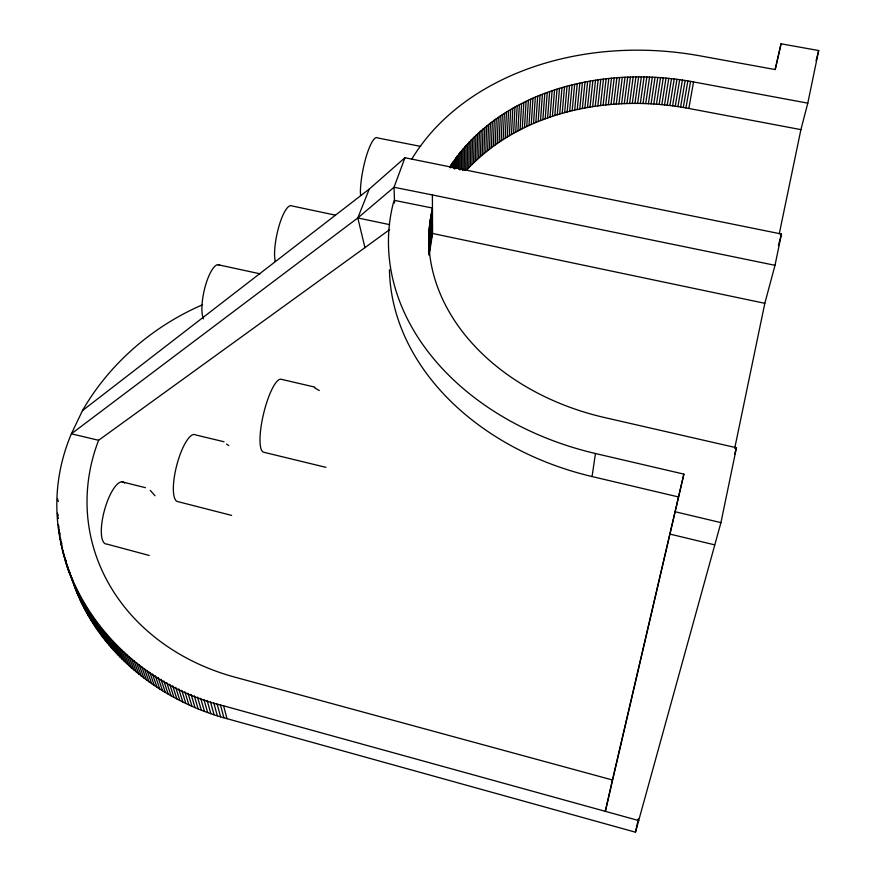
<?xml version="1.0" encoding="UTF-8"?>
<svg xmlns="http://www.w3.org/2000/svg" width="876" height="876" viewBox="0 0 876 876"><rect width="100%" height="100%" fill="white"/><g stroke="black" fill="none" stroke-linecap="round" stroke-linejoin="round"><path stroke-width="1.31" d="M734.701 448.337L764.825 303.315L775.008 265.319L781.469 234.023L404.964 157.735L394.036 187.267L394.474 200.385L432.437 208.039L429.722 223.358L428.824 239.006A227.07 173.087 7.4 0 0 605.042 417.655L736.442 447.756L720.937 522.633L635.483 832.2L227.004 718.67C156.333 699.76 92.276 647.178 70.945 575.685M450.844 167.907L450.877 165.192C502.649 88.104 606.663 65.503 693.54 81.939L807.792 103.149L818.688 50.545L781.074 43.8L775.15 69.324M452.071 167.371L452.115 163.297M453.308 168.214L453.385 161.425M454.567 169.068L454.677 159.563M455.87 168.586L456.013 157.713M457.206 168.126L457.371 155.884M458.542 169.035L458.761 154.066M459.9 169.977L460.174 152.271M461.313 169.561L461.63 150.486M462.725 170.535L463.108 148.723M464.181 170.163L464.608 146.982M465.66 169.813L466.141 145.252M467.707 143.533L467.16 169.473C522.72 110.288 611.426 93.765 688.843 108.46L800.905 129.626L807.792 103.149M468.726 167.798L469.295 141.846M470.313 166.133L470.916 140.171M471.923 164.491L472.558 138.507M473.566 162.859L474.234 136.875M475.23 161.25L475.931 135.254M476.927 159.662L477.661 133.645M478.646 158.096L479.402 132.068M480.387 156.541L481.187 130.502M482.161 155.008L482.983 128.958M483.946 153.497L484.811 127.436M485.764 152.008L486.662 125.936M202.586 304.738C152.774 326.31 109.588 363.441 82.475 410.592L71.372 433.817C21.78 551.19 105.481 677.728 223.61 705.826L638.801 820.593M487.614 150.541L488.534 124.447M489.476 149.084L490.44 122.99M491.359 147.65L492.356 121.545M493.276 146.237L494.305 120.121M495.203 144.847L496.276 118.72M497.163 143.478L498.269 117.34M499.145 142.131L500.284 115.971M501.138 140.795L502.32 114.636M503.163 139.492L504.379 113.322M505.211 138.2L506.459 112.018M507.27 136.941L508.562 110.748M509.361 135.692L510.686 109.5M511.464 134.477L512.832 108.263M513.588 133.272L515 107.058M515.734 132.09L517.179 105.865M517.891 130.94L519.38 104.704M520.07 129.801L521.603 103.565M522.271 128.695L523.848 102.437M524.494 127.611L526.104 101.342M526.728 126.538L528.381 100.269M528.984 125.498L530.681 99.218M531.25 124.48L532.991 98.189M533.539 123.483L535.324 97.181M535.849 122.509L537.678 96.207M538.171 121.556L540.032 95.243M540.503 120.625L542.419 94.312M542.857 119.727L544.817 93.393M545.222 118.84L547.226 92.506M547.61 117.986L549.646 91.641M550.008 117.154L552.088 90.808M552.417 116.344L554.552 89.987M554.837 115.555L557.016 89.199M557.278 114.8L559.501 88.432M559.731 114.055L561.998 87.688M562.195 113.343L564.505 86.965M564.67 112.654L567.024 86.264M394.518 203.057L394.474 200.385L393.379 202.827A268.647 205.006 7.5 0 0 595.45 453.516L683.882 474.124L605.327 811.34L612.433 779.979L234.604 677.082A222.964 191.307 -7.8 0 1 98.594 440.278L71.372 433.817L357.802 217.949L394.036 187.267L432.383 194.943L432.569 233.476L429.47 253.065L429.284 227.804M567.155 111.986L569.564 85.596M569.663 111.351L572.116 84.95M572.17 110.726L574.667 84.326M574.689 110.135L577.24 83.735M577.229 109.577L579.824 83.154M579.77 109.029L582.409 82.607M582.321 108.514L585.015 82.081M584.894 108.022L587.621 81.588M587.467 107.551L590.249 81.118M590.041 107.102L592.877 80.669M592.636 106.686L595.516 80.242M595.231 106.292L598.155 79.847M597.837 105.93L600.816 79.475M600.454 105.58L603.476 79.125M603.071 105.262L606.148 78.796M605.699 104.967L608.82 78.501M608.338 104.704L611.503 78.227M610.977 104.452L614.196 77.986M613.627 104.244L616.89 77.767M616.277 104.047L619.595 77.57M618.938 103.883L622.299 77.395M621.599 103.74L625.015 77.252M624.26 103.62L627.731 77.132M626.931 103.532L630.446 77.033M629.603 103.467L633.173 76.968M632.286 103.423L635.899 76.924M634.958 103.401L638.626 76.902M637.64 103.412L641.363 76.913M640.323 103.445L644.101 76.946M643.017 103.51L646.838 77M645.7 103.598L649.576 77.088M612.433 779.979L678.528 496.966L592.067 476.555L595.45 453.516M648.393 103.707L652.313 77.198M651.076 103.839L655.051 77.329M653.77 104.003L657.799 77.493M656.463 104.189L660.537 77.679M659.146 104.408L663.274 77.887M661.84 104.649L666.012 78.128M664.523 104.912L668.76 78.391M667.216 105.197L671.498 78.676M669.899 105.514L674.224 78.993M672.582 105.854L676.962 79.333M675.254 106.215L679.688 79.694M677.936 106.598L682.426 80.088M680.608 107.014L685.142 80.504M683.28 107.452L687.868 80.942M685.941 107.923L690.584 81.402M688.843 108.46L693.54 81.939M779.279 233.739L800.905 129.626M635.483 832.2L638.352 818.841M781.074 43.8L775.249 69.576L700.143 55.878A268.647 205.006 7.5 0 0 422.046 143.927L420.447 146.073A268.647 205.006 7.5 0 0 411.632 159.388M678.528 496.966L683.882 474.124M816.049 60.751L818.688 50.545M778.403 245.554L781.469 234.023M734.646 454.206L736.442 447.756M98.594 440.278L364.953 247.623L357.802 217.949L369.245 189.085L404.964 157.735M449.662 167.097L450.877 165.192M82.475 410.592L369.245 189.085M364.953 247.623L389.667 229.6M420.611 146.38L377.709 137.959A33.956 7.337 -78.6 0 0 367.022 154.034A33.956 7.337 -78.6 0 0 360.397 191.45L360.562 195.545M432.383 194.943L775.008 265.319M432.569 233.476L764.825 303.315M357.802 217.949L389.612 224.639M335.3 215.135L291.839 205.915A31.328 8.103 -78.1 0 0 280.506 221.321A31.328 8.103 -78.1 0 0 274.571 255.715L275.075 261.267M217.774 264.672L260.095 273.827M314.823 387.115L281.535 379.352A37.526 9.099 -76.5 0 0 263.731 413.056A37.526 9.099 -76.5 0 0 263.742 452.246L325.927 467.346M675.374 511.792L720.937 522.633M670.129 534.13L714.652 544.85M224.07 441.767L195.6 434.934A34.591 9.822 -75.6 0 0 177.291 463.273A34.591 9.822 -75.6 0 0 177.105 501.433L231.614 515.395M122.114 481.855L145.46 487.702M149.216 555.461L106.861 544.084A32.149 10.184 -74.7 0 1 104.857 508.857A32.149 10.184 -74.7 0 1 124.523 483.081M314.462 387.707L319.302 390.543M226.577 444.099L228.767 445.599M155.008 495.772L150.289 490.396M66.248 564.221L71.81 578.456M74.821 586.164L80.296 600.191M67.167 567.002L72.708 581.204M73.595 583.46L79.081 597.52M68.131 569.772L77.909 594.826M62.349 550.205L64.211 554.99M81.621 599.469L87.02 613.375M63.039 553.019L66.291 561.385M80.176 596.841L85.596 610.769M63.773 555.833L66.094 561.79M78.774 594.191L84.206 608.141M64.561 558.636L67.802 566.969M77.416 591.53L82.859 605.513M65.382 561.428L70.474 574.503M76.092 588.858L81.556 602.863M60.028 538.871L61.889 543.689M86.231 607.265L91.575 621.095M60.543 541.707L61.933 545.321M84.654 604.681L90.02 618.544M61.101 544.543L62.492 548.146M83.121 602.086L88.498 615.97M61.703 547.38L63.565 552.176M58.758 530.33L60.159 533.966M91.224 614.908L96.513 628.661M59.141 533.188L60.072 535.597M89.516 612.379L94.827 626.154M59.557 536.024L60.959 539.649M87.852 609.827L93.184 623.635M94.772 619.901L100.017 633.611M58.134 524.625L59.064 527.056M92.976 617.416L98.243 631.147M58.418 527.483L59.349 529.914M98.484 624.818L103.686 638.473M96.601 622.365L101.824 636.053M57.411 513.205L58.331 515.657M100.401 627.238L105.58 640.871M57.52 516.063L58.451 518.504M104.364 632.023L109.489 645.612M102.361 629.647L107.507 643.258M106.412 634.377L111.504 647.944M110.617 639.02L115.654 652.543M57.487 498.948L58.407 501.422M108.493 636.721L113.562 650.255M112.785 641.309L117.789 654.81M114.986 643.564L119.968 657.044M117.231 645.798L122.18 659.256M119.508 648.01L124.425 661.435M121.83 650.189L126.724 663.592M124.184 652.346L129.046 665.727M126.582 654.471L131.411 667.83M129.024 656.562L133.809 669.91M131.488 658.632L136.251 671.958M133.995 660.668L138.726 673.972M136.547 662.683L141.233 675.965M139.12 664.654L143.774 677.914M141.737 666.603L146.358 679.842M144.387 668.519L148.964 681.736M147.069 670.403L151.614 683.608M149.796 672.253L154.296 685.437M152.544 674.071L157.001 687.233M155.337 675.856L159.75 689.007M158.151 677.608L162.531 690.737M160.998 679.327L165.334 692.434M163.878 681.013L168.17 694.11M166.79 682.656L171.039 695.73M169.736 684.265L173.941 697.329M172.703 685.842L176.875 698.895M175.704 687.386L179.832 700.417M178.737 688.886L182.81 701.906M181.792 690.354L185.821 703.351M184.88 691.788L188.866 704.775M187.99 693.179L191.932 706.144M191.132 694.526L195.019 707.49M194.297 695.84L198.14 708.793M197.483 697.121L201.283 710.053M200.692 698.358L204.447 711.279M203.933 699.552L207.634 712.462M207.196 700.712L210.842 713.601M210.47 701.829L214.072 714.707M213.777 702.902L217.325 715.78M217.095 703.943L220.599 716.798M220.445 704.928L223.895 717.783M203.385 318.82L202.29 314.692A29.138 8.574 -77.5 0 1 207.152 280.287A29.138 8.574 -77.5 0 1 219.909 265.351M223.61 705.826L227.004 718.67M429.722 223.358L429.908 248.664M429.481 225.57L429.667 250.864M429.109 230.027L429.295 253.952M428.988 232.26L429.152 254.839M428.835 236.75L428.944 254.905M431.945 210.207L432.076 235.622M431.485 212.375L431.627 237.779M431.058 214.554L431.211 239.936M430.674 216.744L430.828 242.105M430.313 218.945L430.488 244.284M430.006 221.146L430.171 246.474M592.067 476.555A263.271 203.155 7.8 0 1 389.459 269.72"/></g></svg>
